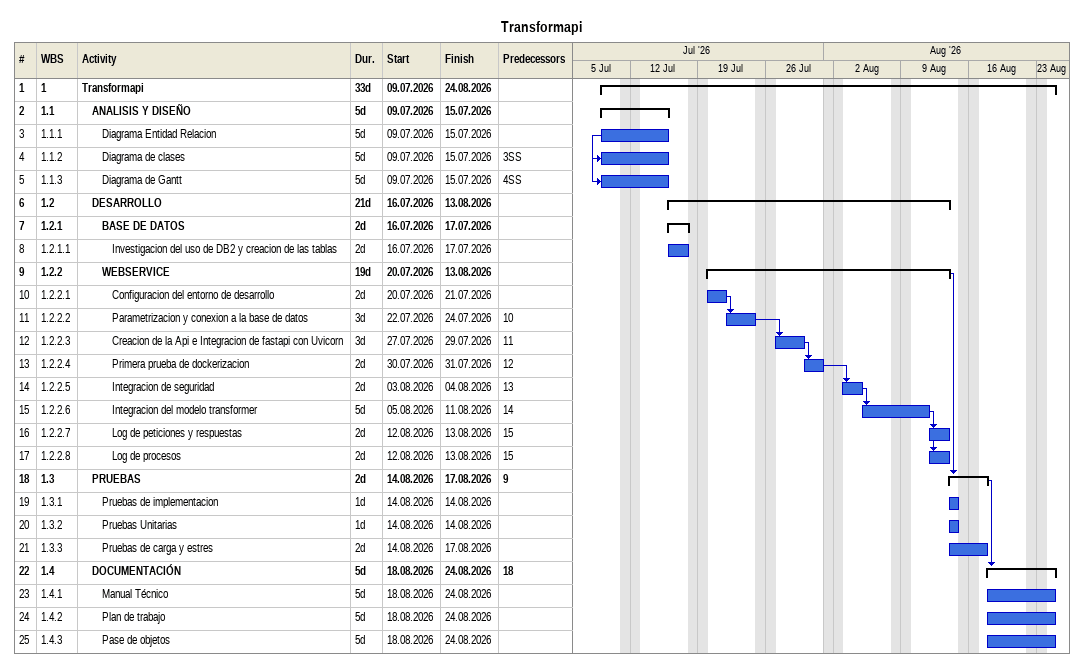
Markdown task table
Transformapi

| ID | WBS | Task | Duration | Start | Finish | Predecessors |
|---|---|---|---|---|---|---|
| 1 | 1 | **Transformapi** | 33d | 2026-07-09 | 2026-08-24 |  |
| 2 | 1.1 | **ANALISIS Y DISEÑO** | 5d | 2026-07-09 | 2026-07-15 |  |
| 3 | 1.1.1 | Diagrama Entidad Relacion | 5d | 2026-07-09 | 2026-07-15 |  |
| 4 | 1.1.2 | Diagrama de clases | 5d | 2026-07-09 | 2026-07-15 | 3SS |
| 5 | 1.1.3 | Diagrama de Gantt | 5d | 2026-07-09 | 2026-07-15 | 4SS |
| 6 | 1.2 | **DESARROLLO** | 21d | 2026-07-16 | 2026-08-13 |  |
| 7 | 1.2.1 | **BASE DE DATOS** | 2d | 2026-07-16 | 2026-07-17 |  |
| 8 | 1.2.1.1 | Investigacion del uso de DB2 y creacion de las tablas | 2d | 2026-07-16 | 2026-07-17 |  |
| 9 | 1.2.2 | **WEBSERVICE** | 19d | 2026-07-20 | 2026-08-13 |  |
| 10 | 1.2.2.1 | Configuracion del entorno de desarrollo | 2d | 2026-07-20 | 2026-07-21 |  |
| 11 | 1.2.2.2 | Parametrizacion y conexion a la base de datos | 3d | 2026-07-22 | 2026-07-24 | 10 |
| 12 | 1.2.2.3 | Creacion de la Api e Integracion de fastapi con Uvicorn | 3d | 2026-07-27 | 2026-07-29 | 11 |
| 13 | 1.2.2.4 | Primera prueba de dockerizacion | 2d | 2026-07-30 | 2026-07-31 | 12 |
| 14 | 1.2.2.5 | Integracion de seguridad | 2d | 2026-08-03 | 2026-08-04 | 13 |
| 15 | 1.2.2.6 | Integracion del modelo transformer | 5d | 2026-08-05 | 2026-08-11 | 14 |
| 16 | 1.2.2.7 | Log de peticiones y respuestas | 2d | 2026-08-12 | 2026-08-13 | 15 |
| 17 | 1.2.2.8 | Log de procesos | 2d | 2026-08-12 | 2026-08-13 | 15 |
| 18 | 1.3 | **PRUEBAS** | 2d | 2026-08-14 | 2026-08-17 | 9 |
| 19 | 1.3.1 | Pruebas de implementacion | 1d | 2026-08-14 | 2026-08-14 |  |
| 20 | 1.3.2 | Pruebas Unitarias | 1d | 2026-08-14 | 2026-08-14 |  |
| 21 | 1.3.3 | Pruebas de carga y estres | 2d | 2026-08-14 | 2026-08-17 |  |
| 22 | 1.4 | **DOCUMENTACIÓN** | 5d | 2026-08-18 | 2026-08-24 | 18 |
| 23 | 1.4.1 | Manual Técnico | 5d | 2026-08-18 | 2026-08-24 |  |
| 24 | 1.4.2 | Plan de trabajo | 5d | 2026-08-18 | 2026-08-24 |  |
| 25 | 1.4.3 | Pase de objetos | 5d | 2026-08-18 | 2026-08-24 |  |
